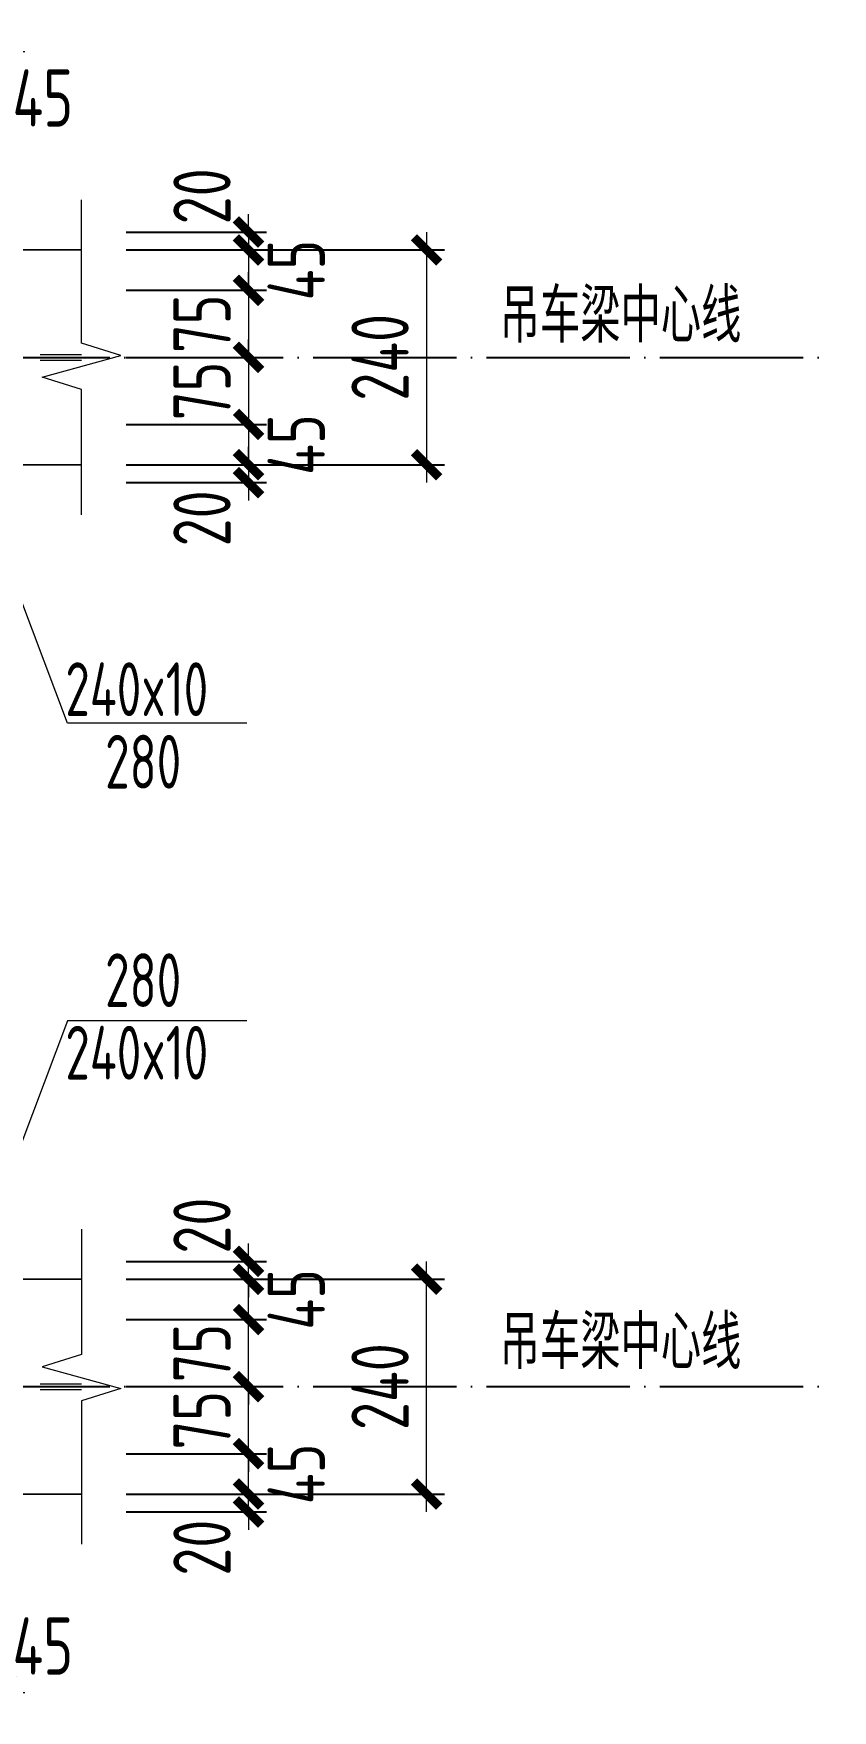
# Model space of a CAD drawing. Extents: x -2746917 to -971774, y -3334247 to -3250358.
# Drawn here: x -1231313 to -1226850, y -3302112 to -3292745 of the extents above; entities that cross this region are included whole.
import ezdxf

# ---------------------------------------------------------------- set-up
doc = ezdxf.new("R2010")
doc.units = 0
doc.header["$LTSCALE"] = 1000
doc.header["$MEASUREMENT"] = 0
doc.header["$PDMODE"] = 35
doc.linetypes.add('DASH', pattern=[0.35, 0.25, -0.1])
doc.linetypes.add('DOTE', pattern=[2.42, 2, -0.2, 0.02, -0.2])
doc.layers.get('0').update_dxf_attribs({"linetype": 'CONTINUOUS'})
doc.layers.get('Defpoints').update_dxf_attribs({"linetype": 'CONTINUOUS'})
for name, color, linetype in [('AXIS', 253, 'DOTE'), ('BEAM_CON', 4, 'CONTINUOUS'), ('COLU', 7, 'CONTINUOUS'), ('DIM', 3, 'CONTINUOUS'), ('TEXT', 7, 'CONTINUOUS'), ('THIN', 7, 'CONTINUOUS')]:
    doc.layers.add(name, color=color, linetype=linetype)
doc.styles.add('TSSD_Dimension', font='tssdeng.shx', dxfattribs={"width": 0.75, "bigfont": 'Hztxt.shx'})
doc.styles.add('TSSD_Rein', font='Tssdeng.shx', dxfattribs={"width": 0.75, "bigfont": 'hztxt.shx'})
doc.dimstyles.new('TSSD_20_100', dxfattribs={"dimtxt": 350, "dimasz": 100, "dimexe": 100, "dimexo": 250, "dimgap": 100, "dimtad": 1, "dimdec": 0, "dimlfac": 0.2, "dimzin": 0, "dimdsep": 46, "dimtxsty": 'TSSD_Dimension', "dimblk": 'ARCHTICK', "dimcen": 0, "dimdle": 100, "dimclrt": 7, "dimadec": 0, "dimazin": 0, "dimtfac": 1, "dimtdec": 0, "dimtix": 1, "dimtmove": 2, "dimatfit": 3, "dimfxl": 1, "dimtolj": 1, "dimtzin": 0, "dimlwd": 5, "dimarcsym": 0})

# ---------------------------------------------------------------- blocks, each defined once
blk = doc.blocks.new('_ArchTick')
at = {"color": 0, "const_width": 0.5}
blk.add_lwpolyline([(-0.707, -0.707), (0.707, 0.707)], dxfattribs=at)
blk = doc.blocks.new('*D566')
at = {"layer": 'Defpoints', "color": 0, "ltscale": 1.5}
for p in [(-1231045.6, -3300903.4), (-1230112.5, -3300903.4), (-1231045.6, -3301003.4)]:
    blk.add_point(p, dxfattribs=at)
at = {"layer": 'DIM', "color": 0, "lineweight": 5, "ltscale": 1.5}
for p, q in [((-1230112.5, -3300903.4), (-1230112.5, -3300803.4)), ((-1230112.5, -3301003.4), (-1230112.5, -3300903.4)), ((-1230112.5, -3301003.4), (-1230112.5, -3301103.4))]:
    blk.add_line(p, q, dxfattribs=at)
at = {"layer": 'DIM', "color": 0, "lineweight": -2, "ltscale": 1.5}
for p, q in [((-1230795.6, -3300903.4), (-1230012.5, -3300903.4)), ((-1230795.6, -3301003.4), (-1230012.5, -3301003.4))]:
    blk.add_line(p, q, dxfattribs=at)
at = {"layer": 'DIM', "color": 0, "lineweight": 5, "ltscale": 1.5, "xscale": 100, "yscale": 100, "zscale": 100}
for p, rotation in [((-1230112.5, -3300903.4), 270), ((-1230112.5, -3301003.4), 90)]:
    blk.add_blockref('_ArchTick', p, dxfattribs=dict(at, rotation=rotation))
at = {"layer": 'DIM', "color": 7, "ltscale": 1.5, "insert": (-1230372.5, -3301203), "char_height": 320, "attachment_point": 5, "rotation": 90, "style": 'TSSD_Dimension'}
blk.add_mtext('\\A1;20', dxfattribs=at)
blk = doc.blocks.new('*D567')
at = {"layer": 'Defpoints', "color": 0, "ltscale": 1.5}
for p in [(-1231045.6, -3300678.4, -65.3), (-1230112.5, -3300678.4), (-1231045.6, -3300903.4)]:
    blk.add_point(p, dxfattribs=at)
at = {"layer": 'DIM', "color": 0, "lineweight": 5, "ltscale": 1.5}
blk.add_line((-1230112.5, -3301003.4), (-1230112.5, -3300578.4), dxfattribs=at)
at = {"layer": 'DIM', "color": 0, "lineweight": -2, "ltscale": 1.5}
for p, q in [((-1230795.6, -3300678.4), (-1230012.5, -3300678.4)), ((-1230795.6, -3300903.4), (-1230012.5, -3300903.4))]:
    blk.add_line(p, q, dxfattribs=at)
at = {"layer": 'DIM', "color": 0, "lineweight": 5, "ltscale": 1.5, "xscale": 100, "yscale": 100, "zscale": 100}
for p, rotation in [((-1230112.5, -3300678.4), 90), ((-1230112.5, -3300903.4), 270)]:
    blk.add_blockref('_ArchTick', p, dxfattribs=dict(at, rotation=rotation))
at = {"layer": 'DIM', "color": 7, "ltscale": 1.5, "insert": (-1229845.8, -3300790.9), "char_height": 320, "attachment_point": 5, "rotation": 90, "style": 'TSSD_Dimension'}
blk.add_mtext('\\A1;45', dxfattribs=at)
blk = doc.blocks.new('*D568')
at = {"layer": 'Defpoints', "color": 0, "ltscale": 1.5}
for p in [(-1231045.6, -3300303.4, -17.3), (-1230112.5, -3300303.4), (-1231045.6, -3300678.4, -65.3)]:
    blk.add_point(p, dxfattribs=at)
at = {"layer": 'DIM', "color": 0, "lineweight": 5, "ltscale": 1.5}
for p, q in [((-1230112.5, -3300303.4), (-1230112.5, -3300203.4)), ((-1230112.5, -3300678.4), (-1230112.5, -3300303.4)), ((-1230112.5, -3300678.4), (-1230112.5, -3300778.4))]:
    blk.add_line(p, q, dxfattribs=at)
at = {"layer": 'DIM', "color": 0, "lineweight": -2, "ltscale": 1.5}
for p, q in [((-1230795.6, -3300303.4), (-1230012.5, -3300303.4)), ((-1230795.6, -3300678.4), (-1230012.5, -3300678.4))]:
    blk.add_line(p, q, dxfattribs=at)
at = {"layer": 'DIM', "color": 0, "lineweight": 5, "ltscale": 1.5, "xscale": 100, "yscale": 100, "zscale": 100}
for p, rotation in [((-1230112.5, -3300303.4), 270), ((-1230112.5, -3300678.4), 90)]:
    blk.add_blockref('_ArchTick', p, dxfattribs=dict(at, rotation=rotation))
at = {"layer": 'DIM', "color": 7, "ltscale": 1.5, "insert": (-1230372.5, -3300490.9), "char_height": 320, "attachment_point": 5, "rotation": 90, "style": 'TSSD_Dimension'}
blk.add_mtext('\\A1;75', dxfattribs=at)
blk = doc.blocks.new('*D569')
at = {"layer": 'Defpoints', "color": 0, "ltscale": 1.5}
for p in [(-1231045.6, -3299928.4), (-1230112.5, -3299928.4), (-1231045.6, -3300303.4, -17.3)]:
    blk.add_point(p, dxfattribs=at)
at = {"layer": 'DIM', "color": 0, "lineweight": 5, "ltscale": 1.5}
for p, q in [((-1230112.5, -3299928.4), (-1230112.5, -3299828.4)), ((-1230112.5, -3300303.4), (-1230112.5, -3299928.4)), ((-1230112.5, -3300303.4), (-1230112.5, -3300403.4))]:
    blk.add_line(p, q, dxfattribs=at)
at = {"layer": 'DIM', "color": 0, "lineweight": -2, "ltscale": 1.5}
for p, q in [((-1230795.6, -3299928.4), (-1230012.5, -3299928.4)), ((-1230795.6, -3300303.4), (-1230012.5, -3300303.4))]:
    blk.add_line(p, q, dxfattribs=at)
at = {"layer": 'DIM', "color": 0, "lineweight": 5, "ltscale": 1.5, "xscale": 100, "yscale": 100, "zscale": 100}
for p, rotation in [((-1230112.5, -3299928.4), 270), ((-1230112.5, -3300303.4), 90)]:
    blk.add_blockref('_ArchTick', p, dxfattribs=dict(at, rotation=rotation))
at = {"layer": 'DIM', "color": 7, "ltscale": 1.5, "insert": (-1230372.5, -3300115.9), "char_height": 320, "attachment_point": 5, "rotation": 90, "style": 'TSSD_Dimension'}
blk.add_mtext('\\A1;75', dxfattribs=at)
blk = doc.blocks.new('*D570')
at = {"layer": 'Defpoints', "color": 0, "ltscale": 1.5}
for p in [(-1231045.6, -3299703.4), (-1230112.5, -3299703.4), (-1231045.6, -3299928.4)]:
    blk.add_point(p, dxfattribs=at)
at = {"layer": 'DIM', "color": 0, "lineweight": 5, "ltscale": 1.5}
blk.add_line((-1230112.5, -3300028.4), (-1230112.5, -3299603.4), dxfattribs=at)
at = {"layer": 'DIM', "color": 0, "lineweight": -2, "ltscale": 1.5}
for p, q in [((-1230795.6, -3299703.4), (-1230012.5, -3299703.4)), ((-1230795.6, -3299928.4), (-1230012.5, -3299928.4))]:
    blk.add_line(p, q, dxfattribs=at)
at = {"layer": 'DIM', "color": 0, "lineweight": 5, "ltscale": 1.5, "xscale": 100, "yscale": 100, "zscale": 100}
for p, rotation in [((-1230112.5, -3299703.4), 90), ((-1230112.5, -3299928.4), 270)]:
    blk.add_blockref('_ArchTick', p, dxfattribs=dict(at, rotation=rotation))
at = {"layer": 'DIM', "color": 7, "ltscale": 1.5, "insert": (-1229845.8, -3299815.9), "char_height": 320, "attachment_point": 5, "rotation": 90, "style": 'TSSD_Dimension'}
blk.add_mtext('\\A1;45', dxfattribs=at)
blk = doc.blocks.new('*D571')
at = {"layer": 'Defpoints', "color": 0, "ltscale": 1.5}
for p in [(-1231045.6, -3299603.4), (-1230112.5, -3299603.4), (-1231045.6, -3299703.4)]:
    blk.add_point(p, dxfattribs=at)
at = {"layer": 'DIM', "color": 0, "lineweight": 5, "ltscale": 1.5}
for p, q in [((-1230112.5, -3299603.4), (-1230112.5, -3299503.4)), ((-1230112.5, -3299703.4), (-1230112.5, -3299603.4)), ((-1230112.5, -3299703.4), (-1230112.5, -3299803.4))]:
    blk.add_line(p, q, dxfattribs=at)
at = {"layer": 'DIM', "color": 0, "lineweight": -2, "ltscale": 1.5}
for p, q in [((-1230795.6, -3299603.4), (-1230012.5, -3299603.4)), ((-1230795.6, -3299703.4), (-1230012.5, -3299703.4))]:
    blk.add_line(p, q, dxfattribs=at)
at = {"layer": 'DIM', "color": 0, "lineweight": 5, "ltscale": 1.5, "xscale": 100, "yscale": 100, "zscale": 100}
for p, rotation in [((-1230112.5, -3299603.4), 270), ((-1230112.5, -3299703.4), 90)]:
    blk.add_blockref('_ArchTick', p, dxfattribs=dict(at, rotation=rotation))
at = {"layer": 'DIM', "color": 7, "ltscale": 1.5, "insert": (-1230372.5, -3299403.9), "char_height": 320, "attachment_point": 5, "rotation": 90, "style": 'TSSD_Dimension'}
blk.add_mtext('\\A1;20', dxfattribs=at)
blk = doc.blocks.new('*D572')
at = {"layer": 'Defpoints', "color": 0, "ltscale": 1.5}
for p in [(-1231045.6, -3299703.4), (-1229117.7, -3299703.4), (-1231045.6, -3300903.4)]:
    blk.add_point(p, dxfattribs=at)
at = {"layer": 'DIM', "color": 0, "lineweight": 5, "ltscale": 1.5}
blk.add_line((-1229117.7, -3301003.4), (-1229117.7, -3299603.4), dxfattribs=at)
at = {"layer": 'DIM', "color": 0, "lineweight": -2, "ltscale": 1.5}
for p, q in [((-1230795.6, -3299703.4), (-1229017.7, -3299703.4)), ((-1230795.6, -3300903.4), (-1229017.7, -3300903.4))]:
    blk.add_line(p, q, dxfattribs=at)
at = {"layer": 'DIM', "color": 0, "lineweight": 5, "ltscale": 1.5, "xscale": 100, "yscale": 100, "zscale": 100}
for p, rotation in [((-1229117.7, -3299703.4), 90), ((-1229117.7, -3300903.4), 270)]:
    blk.add_blockref('_ArchTick', p, dxfattribs=dict(at, rotation=rotation))
at = {"layer": 'DIM', "color": 7, "ltscale": 1.5, "insert": (-1229377.7, -3300303.4), "char_height": 320, "attachment_point": 5, "rotation": 90, "style": 'TSSD_Dimension'}
blk.add_mtext('\\A1;240', dxfattribs=at)
blk = doc.blocks.new('*D578')
at = {"layer": 'Defpoints', "color": 0, "ltscale": 1.5}
for p in [(-1231686.2, -3301253.4), (-1231461.2, -3301253.4), (-1231461.2, -3302012.3)]:
    blk.add_point(p, dxfattribs=at)
at = {"layer": 'DIM', "color": 0, "lineweight": -2, "ltscale": 1.5}
for p, q in [((-1231686.2, -3301503.4), (-1231686.2, -3302112.3)), ((-1231461.2, -3301503.4), (-1231461.2, -3302112.3))]:
    blk.add_line(p, q, dxfattribs=at)
at = {"layer": 'DIM', "color": 0, "lineweight": 5, "ltscale": 1.5}
blk.add_line((-1231786.2, -3302012.3), (-1231361.2, -3302012.3), dxfattribs=at)
at = {"layer": 'DIM', "color": 0, "lineweight": 5, "ltscale": 1.5, "xscale": 100, "yscale": 100, "zscale": 100, "rotation": 180}
blk.add_blockref('_ArchTick', (-1231686.2, -3302012.3), dxfattribs=at)
at = {"layer": 'DIM', "color": 0, "lineweight": 5, "ltscale": 1.5, "xscale": 100, "yscale": 100, "zscale": 100}
blk.add_blockref('_ArchTick', (-1231461.2, -3302012.3), dxfattribs=at)
at = {"layer": 'DIM', "color": 7, "ltscale": 1.5, "insert": (-1231261.6, -3301752.3), "char_height": 320, "attachment_point": 5, "style": 'TSSD_Dimension'}
blk.add_mtext('\\A1;45', dxfattribs=at)
blk = doc.blocks.new('*D676')
at = {"layer": 'Defpoints', "color": 0, "ltscale": 1.5}
for p in [(-1231045.6, -3293853.4), (-1231045.6, -3293953.4), (-1230112.5, -3293953.4)]:
    blk.add_point(p, dxfattribs=at)
at = {"layer": 'DIM', "color": 0, "lineweight": 5, "ltscale": 1.5}
for p, q in [((-1230112.5, -3293853.4), (-1230112.5, -3293753.4)), ((-1230112.5, -3293853.4), (-1230112.5, -3293953.4)), ((-1230112.5, -3293953.4), (-1230112.5, -3294053.4))]:
    blk.add_line(p, q, dxfattribs=at)
at = {"layer": 'DIM', "color": 0, "lineweight": -2, "ltscale": 1.5}
for p, q in [((-1230795.6, -3293853.4), (-1230012.5, -3293853.4)), ((-1230795.6, -3293953.4), (-1230012.5, -3293953.4))]:
    blk.add_line(p, q, dxfattribs=at)
at = {"layer": 'DIM', "color": 0, "lineweight": 5, "ltscale": 1.5, "xscale": 100, "yscale": 100, "zscale": 100}
for p, rotation in [((-1230112.5, -3293853.4), 270), ((-1230112.5, -3293953.4), 90)]:
    blk.add_blockref('_ArchTick', p, dxfattribs=dict(at, rotation=rotation))
at = {"layer": 'DIM', "color": 7, "ltscale": 1.5, "insert": (-1230372.5, -3293653.9), "char_height": 320, "attachment_point": 5, "rotation": 90, "style": 'TSSD_Dimension'}
blk.add_mtext('\\A1;20', dxfattribs=at)
blk = doc.blocks.new('*D677')
at = {"layer": 'Defpoints', "color": 0, "ltscale": 1.5}
for p in [(-1231045.6, -3293953.4), (-1231045.6, -3294178.4, -65.3), (-1230112.5, -3294178.4)]:
    blk.add_point(p, dxfattribs=at)
at = {"layer": 'DIM', "color": 0, "lineweight": 5, "ltscale": 1.5}
blk.add_line((-1230112.5, -3293853.4), (-1230112.5, -3294278.4), dxfattribs=at)
at = {"layer": 'DIM', "color": 0, "lineweight": -2, "ltscale": 1.5}
for p, q in [((-1230795.6, -3293953.4), (-1230012.5, -3293953.4)), ((-1230795.6, -3294178.4), (-1230012.5, -3294178.4))]:
    blk.add_line(p, q, dxfattribs=at)
at = {"layer": 'DIM', "color": 0, "lineweight": 5, "ltscale": 1.5, "xscale": 100, "yscale": 100, "zscale": 100}
for p, rotation in [((-1230112.5, -3293953.4), 90), ((-1230112.5, -3294178.4), 270)]:
    blk.add_blockref('_ArchTick', p, dxfattribs=dict(at, rotation=rotation))
at = {"layer": 'DIM', "color": 7, "ltscale": 1.5, "insert": (-1229845.8, -3294065.9), "char_height": 320, "attachment_point": 5, "rotation": 90, "style": 'TSSD_Dimension'}
blk.add_mtext('\\A1;45', dxfattribs=at)
blk = doc.blocks.new('*D678')
at = {"layer": 'Defpoints', "color": 0, "ltscale": 1.5}
for p in [(-1231045.6, -3294178.4, -65.3), (-1231045.6, -3294553.4, -17.3), (-1230112.5, -3294553.4)]:
    blk.add_point(p, dxfattribs=at)
at = {"layer": 'DIM', "color": 0, "lineweight": 5, "ltscale": 1.5}
for p, q in [((-1230112.5, -3294178.4), (-1230112.5, -3294078.4)), ((-1230112.5, -3294178.4), (-1230112.5, -3294553.4)), ((-1230112.5, -3294553.4), (-1230112.5, -3294653.4))]:
    blk.add_line(p, q, dxfattribs=at)
at = {"layer": 'DIM', "color": 0, "lineweight": -2, "ltscale": 1.5}
for p, q in [((-1230795.6, -3294178.4), (-1230012.5, -3294178.4)), ((-1230795.6, -3294553.4), (-1230012.5, -3294553.4))]:
    blk.add_line(p, q, dxfattribs=at)
at = {"layer": 'DIM', "color": 0, "lineweight": 5, "ltscale": 1.5, "xscale": 100, "yscale": 100, "zscale": 100}
for p, rotation in [((-1230112.5, -3294178.4), 270), ((-1230112.5, -3294553.4), 90)]:
    blk.add_blockref('_ArchTick', p, dxfattribs=dict(at, rotation=rotation))
at = {"layer": 'DIM', "color": 7, "ltscale": 1.5, "insert": (-1230372.5, -3294365.9), "char_height": 320, "attachment_point": 5, "rotation": 90, "style": 'TSSD_Dimension'}
blk.add_mtext('\\A1;75', dxfattribs=at)
blk = doc.blocks.new('*D679')
at = {"layer": 'Defpoints', "color": 0, "ltscale": 1.5}
for p in [(-1231045.6, -3294553.4, -17.3), (-1231045.6, -3294928.4), (-1230112.5, -3294928.4)]:
    blk.add_point(p, dxfattribs=at)
at = {"layer": 'DIM', "color": 0, "lineweight": 5, "ltscale": 1.5}
for p, q in [((-1230112.5, -3294553.4), (-1230112.5, -3294453.4)), ((-1230112.5, -3294553.4), (-1230112.5, -3294928.4)), ((-1230112.5, -3294928.4), (-1230112.5, -3295028.4))]:
    blk.add_line(p, q, dxfattribs=at)
at = {"layer": 'DIM', "color": 0, "lineweight": -2, "ltscale": 1.5}
for p, q in [((-1230795.6, -3294553.4), (-1230012.5, -3294553.4)), ((-1230795.6, -3294928.4), (-1230012.5, -3294928.4))]:
    blk.add_line(p, q, dxfattribs=at)
at = {"layer": 'DIM', "color": 0, "lineweight": 5, "ltscale": 1.5, "xscale": 100, "yscale": 100, "zscale": 100}
for p, rotation in [((-1230112.5, -3294553.4), 270), ((-1230112.5, -3294928.4), 90)]:
    blk.add_blockref('_ArchTick', p, dxfattribs=dict(at, rotation=rotation))
at = {"layer": 'DIM', "color": 7, "ltscale": 1.5, "insert": (-1230372.5, -3294740.9), "char_height": 320, "attachment_point": 5, "rotation": 90, "style": 'TSSD_Dimension'}
blk.add_mtext('\\A1;75', dxfattribs=at)
blk = doc.blocks.new('*D680')
at = {"layer": 'Defpoints', "color": 0, "ltscale": 1.5}
for p in [(-1231045.6, -3294928.4), (-1231045.6, -3295153.4), (-1230112.5, -3295153.4)]:
    blk.add_point(p, dxfattribs=at)
at = {"layer": 'DIM', "color": 0, "lineweight": 5, "ltscale": 1.5}
blk.add_line((-1230112.5, -3294828.4), (-1230112.5, -3295253.4), dxfattribs=at)
at = {"layer": 'DIM', "color": 0, "lineweight": -2, "ltscale": 1.5}
for p, q in [((-1230795.6, -3294928.4), (-1230012.5, -3294928.4)), ((-1230795.6, -3295153.4), (-1230012.5, -3295153.4))]:
    blk.add_line(p, q, dxfattribs=at)
at = {"layer": 'DIM', "color": 0, "lineweight": 5, "ltscale": 1.5, "xscale": 100, "yscale": 100, "zscale": 100}
for p, rotation in [((-1230112.5, -3294928.4), 90), ((-1230112.5, -3295153.4), 270)]:
    blk.add_blockref('_ArchTick', p, dxfattribs=dict(at, rotation=rotation))
at = {"layer": 'DIM', "color": 7, "ltscale": 1.5, "insert": (-1229845.8, -3295040.9), "char_height": 320, "attachment_point": 5, "rotation": 90, "style": 'TSSD_Dimension'}
blk.add_mtext('\\A1;45', dxfattribs=at)
blk = doc.blocks.new('*D681')
at = {"layer": 'Defpoints', "color": 0, "ltscale": 1.5}
for p in [(-1231045.6, -3295153.4), (-1231045.6, -3295253.4), (-1230112.5, -3295253.4)]:
    blk.add_point(p, dxfattribs=at)
at = {"layer": 'DIM', "color": 0, "lineweight": 5, "ltscale": 1.5}
for p, q in [((-1230112.5, -3295153.4), (-1230112.5, -3295053.4)), ((-1230112.5, -3295153.4), (-1230112.5, -3295253.4)), ((-1230112.5, -3295253.4), (-1230112.5, -3295353.4))]:
    blk.add_line(p, q, dxfattribs=at)
at = {"layer": 'DIM', "color": 0, "lineweight": -2, "ltscale": 1.5}
for p, q in [((-1230795.6, -3295153.4), (-1230012.5, -3295153.4)), ((-1230795.6, -3295253.4), (-1230012.5, -3295253.4))]:
    blk.add_line(p, q, dxfattribs=at)
at = {"layer": 'DIM', "color": 0, "lineweight": 5, "ltscale": 1.5, "xscale": 100, "yscale": 100, "zscale": 100}
for p, rotation in [((-1230112.5, -3295153.4), 270), ((-1230112.5, -3295253.4), 90)]:
    blk.add_blockref('_ArchTick', p, dxfattribs=dict(at, rotation=rotation))
at = {"layer": 'DIM', "color": 7, "ltscale": 1.5, "insert": (-1230372.5, -3295453), "char_height": 320, "attachment_point": 5, "rotation": 90, "style": 'TSSD_Dimension'}
blk.add_mtext('\\A1;20', dxfattribs=at)
blk = doc.blocks.new('*D682')
at = {"layer": 'Defpoints', "color": 0, "ltscale": 1.5}
for p in [(-1231045.6, -3293953.4), (-1231045.6, -3295153.4), (-1229117.7, -3295153.4)]:
    blk.add_point(p, dxfattribs=at)
at = {"layer": 'DIM', "color": 0, "lineweight": 5, "ltscale": 1.5}
blk.add_line((-1229117.7, -3293853.4), (-1229117.7, -3295253.4), dxfattribs=at)
at = {"layer": 'DIM', "color": 0, "lineweight": -2, "ltscale": 1.5}
for p, q in [((-1230795.6, -3293953.4), (-1229017.7, -3293953.4)), ((-1230795.6, -3295153.4), (-1229017.7, -3295153.4))]:
    blk.add_line(p, q, dxfattribs=at)
at = {"layer": 'DIM', "color": 0, "lineweight": 5, "ltscale": 1.5, "xscale": 100, "yscale": 100, "zscale": 100}
for p, rotation in [((-1229117.7, -3293953.4), 90), ((-1229117.7, -3295153.4), 270)]:
    blk.add_blockref('_ArchTick', p, dxfattribs=dict(at, rotation=rotation))
at = {"layer": 'DIM', "color": 7, "ltscale": 1.5, "insert": (-1229377.7, -3294553.4), "char_height": 320, "attachment_point": 5, "rotation": 90, "style": 'TSSD_Dimension'}
blk.add_mtext('\\A1;240', dxfattribs=at)
blk = doc.blocks.new('*D688')
at = {"layer": 'Defpoints', "color": 0, "ltscale": 1.5}
for p in [(-1231461.2, -3292844.6), (-1231686.2, -3293603.4), (-1231461.2, -3293603.4)]:
    blk.add_point(p, dxfattribs=at)
at = {"layer": 'DIM', "color": 0, "lineweight": -2, "ltscale": 1.5}
for p, q in [((-1231686.2, -3293353.4), (-1231686.2, -3292744.6)), ((-1231461.2, -3293353.4), (-1231461.2, -3292744.6))]:
    blk.add_line(p, q, dxfattribs=at)
at = {"layer": 'DIM', "color": 0, "lineweight": 5, "ltscale": 1.5}
blk.add_line((-1231786.2, -3292844.6), (-1231361.2, -3292844.6), dxfattribs=at)
at = {"layer": 'DIM', "color": 0, "lineweight": 5, "ltscale": 1.5, "xscale": 100, "yscale": 100, "zscale": 100, "rotation": 180}
blk.add_blockref('_ArchTick', (-1231686.2, -3292844.6), dxfattribs=at)
at = {"layer": 'DIM', "color": 0, "lineweight": 5, "ltscale": 1.5, "xscale": 100, "yscale": 100, "zscale": 100}
blk.add_blockref('_ArchTick', (-1231461.2, -3292844.6), dxfattribs=at)
at = {"layer": 'DIM', "color": 7, "ltscale": 1.5, "insert": (-1231261.6, -3293104.6), "char_height": 320, "attachment_point": 5, "style": 'TSSD_Dimension'}
blk.add_mtext('\\A1;45', dxfattribs=at)

msp = doc.modelspace()

# ---------------------------------------------------------------- linework, layer by layer
at = {"layer": 'AXIS', "ltscale": 0.4}
for p, q in [((-1236526.89, -3294553.45), (-1226850.47, -3294553.45)), ((-1236526.89, -3300303.45), (-1226850.47, -3300303.45))]:
    msp.add_line(p, q, dxfattribs=at)
at = {"layer": 'BEAM_CON', "lineweight": 5, "ltscale": 1.5}
for p, q in [((-1231045.58, -3293953.45), (-1233761.24, -3293953.45)), ((-1231045.58, -3295153.45), (-1233761.24, -3295153.45)), ((-1231045.58, -3299703.45), (-1233761.24, -3299703.45)), ((-1231045.58, -3300903.45), (-1233761.24, -3300903.45))]:
    msp.add_line(p, q, dxfattribs=at)
at = {"layer": 'BEAM_CON', "lineweight": 5}
for p, q in [((-1233761.24, -3293953.45), (-1231045.58, -3293953.45)), ((-1233761.24, -3295153.45), (-1231045.58, -3295153.45)), ((-1233761.24, -3299703.45), (-1231045.58, -3299703.45)), ((-1233761.24, -3300903.45), (-1231045.58, -3300903.45))]:
    msp.add_line(p, q, dxfattribs=at)
at = {"layer": 'BEAM_CON', "linetype": 'DASH', "lineweight": 9}
for p, q in [((-1236526.89, -3294538.45), (-1231045.58, -3294538.45)), ((-1236526.89, -3294568.45), (-1231045.58, -3294568.45)), ((-1236526.89, -3300288.45), (-1231045.58, -3300288.45)), ((-1236526.89, -3300318.45), (-1231045.58, -3300318.45))]:
    msp.add_line(p, q, dxfattribs=at)
at = {"layer": 'COLU', "linetype": 'ByBlock', "lineweight": 9}
for p, q in [((-1231123.73, -3296597.67, -48), (-1231630.25, -3295253.45)), ((-1231123.73, -3298259.23, -48), (-1231630.25, -3299603.45))]:
    msp.add_line(p, q, dxfattribs=at)
at = {"layer": 'TEXT', "lineweight": 9}
for p, q in [((-1230122.43, -3296597.67, -48), (-1231123.73, -3296597.67, -48)), ((-1230122.43, -3298259.23, -48), (-1231123.73, -3298259.23, -48))]:
    msp.add_line(p, q, dxfattribs=at)
at = {"layer": 'THIN', "lineweight": 5, "ltscale": 1.5, "elevation": 17.31}
for points in [[(-1231045.58, -3295433.45), (-1231045.58, -3294733.45), (-1231265.58, -3294663.45), (-1230825.58, -3294543.45), (-1231045.58, -3294473.45), (-1231045.58, -3293673.45)], [(-1231045.58, -3299423.45), (-1231045.58, -3300123.45), (-1231265.58, -3300193.45), (-1230825.58, -3300313.45), (-1231045.58, -3300383.45), (-1231045.58, -3301183.45)]]:
    msp.add_lwpolyline(points, dxfattribs=at)

# ---------------------------------------------------------------- texts
at = {"layer": 'TEXT', "lineweight": 9, "style": 'TSSD_Rein'}
for s, width, p in [('吊车梁中心线', 0.75, (-1228709.48, -3294470.61, -48)), ('240x10', 0.7, (-1231135.84, -3296557.26, -48)), ('280', 0.7, (-1230913.66, -3296962.48, -48)), ('280', 0.7, (-1230913.66, -3298182.88, -48)), ('240x10', 0.7, (-1231135.84, -3298588.11, -48)), ('吊车梁中心线', 0.75, (-1228709.48, -3300205.65, -48))]:
    msp.add_text(s, height=300, dxfattribs=dict(at, width=width)).set_placement(p)

# ---------------------------------------------------------------- dimensions: what is measured, and where the dimension line sits
at = {"layer": 'DIM', "ltscale": 1.5}
for base, p1, p2, picture, middle in [((-1231461.24, -3292844.56, 17.31), (-1231686.24, -3293603.45, 17.31), (-1231461.24, -3293603.45, 17.31), '*D688', (-1231261.65, -3293104.56, 17.31)), ((-1231461.24, -3302012.34, 17.31), (-1231686.24, -3301253.45, 17.31), (-1231461.24, -3301253.45, 17.31), '*D578', (-1231261.65, -3301752.34, 17.31))]:
    dim = msp.add_linear_dim(base=base, p1=p1, p2=p2, dimstyle='TSSD_20_100', override={"dimtxt": 320}, dxfattribs=at)
    dim.commit()
    dim.dimension.update_dxf_attribs({"geometry": picture, "text_midpoint": middle, "dimtype": 160})
for base, p1, p2, angle, picture, middle in [((-1230112.46, -3293953.45, 17.31), (-1231045.58, -3293853.45, 17.31), (-1231045.58, -3293953.45, 17.31), 90, '*D676', (-1230372.46, -3293653.86, 17.31)), ((-1230112.46, -3294178.45, 17.31), (-1231045.58, -3293953.45, 17.31), (-1231045.58, -3294178.45, -48), 90, '*D677', (-1229845.79, -3294065.95, 17.31)), ((-1230112.46, -3295153.45, 17.31), (-1231045.58, -3294928.45, 17.31), (-1231045.58, -3295153.45, 17.31), 90, '*D680', (-1229845.79, -3295040.95, 17.31)), ((-1230112.46, -3295253.45, 17.31), (-1231045.58, -3295153.45, 17.31), (-1231045.58, -3295253.45, 17.31), 90, '*D681', (-1230372.46, -3295453.04, 17.31)), ((-1230112.46, -3299603.45, 17.31), (-1231045.58, -3299703.45, 17.31), (-1231045.58, -3299603.45, 17.31), 270, '*D571', (-1230372.46, -3299403.86, 17.31)), ((-1230112.46, -3299703.45, 17.31), (-1231045.58, -3299928.45, 17.31), (-1231045.58, -3299703.45, 17.31), 270, '*D570', (-1229845.79, -3299815.95, 17.31)), ((-1230112.46, -3300678.45, 17.31), (-1231045.58, -3300903.45, 17.31), (-1231045.58, -3300678.45, -48), 270, '*D567', (-1229845.79, -3300790.95, 17.31)), ((-1230112.46, -3300903.45, 17.31), (-1231045.58, -3301003.45, 17.31), (-1231045.58, -3300903.45, 17.31), 270, '*D566', (-1230372.46, -3301203.04, 17.31))]:
    dim = msp.add_linear_dim(base=base, p1=p1, p2=p2, angle=angle, dimstyle='TSSD_20_100', override={"dimtxt": 320}, dxfattribs=at)
    dim.commit()
    dim.dimension.update_dxf_attribs({"geometry": picture, "text_midpoint": middle, "dimtype": 160})
for base, p1, p2, angle, picture, middle in [((-1229117.65, -3295153.45, 17.31), (-1231045.58, -3293953.45, 17.31), (-1231045.58, -3295153.45, 17.31), 90, '*D682', (-1229377.65, -3294553.45, 17.31)), ((-1230112.46, -3294553.45, 17.31), (-1231045.58, -3294178.45, -48), (-1231045.58, -3294553.45), 90, '*D678', (-1230372.46, -3294365.95, 17.31)), ((-1230112.46, -3294928.45, 17.31), (-1231045.58, -3294553.45), (-1231045.58, -3294928.45, 17.31), 90, '*D679', (-1230372.46, -3294740.95, 17.31)), ((-1229117.65, -3299703.45, 17.31), (-1231045.58, -3300903.45, 17.31), (-1231045.58, -3299703.45, 17.31), 270, '*D572', (-1229377.65, -3300303.45, 17.31)), ((-1230112.46, -3299928.45, 17.31), (-1231045.58, -3300303.45), (-1231045.58, -3299928.45, 17.31), 270, '*D569', (-1230372.46, -3300115.95, 17.31)), ((-1230112.46, -3300303.45, 17.31), (-1231045.58, -3300678.45, -48), (-1231045.58, -3300303.45), 270, '*D568', (-1230372.46, -3300490.95, 17.31))]:
    dim = msp.add_linear_dim(base=base, p1=p1, p2=p2, angle=angle, dimstyle='TSSD_20_100', override={"dimtxt": 320}, dxfattribs=at)
    dim.commit()
    dim.dimension.update_dxf_attribs({"geometry": picture, "text_midpoint": middle})

doc.saveas('drawing.dxf')
